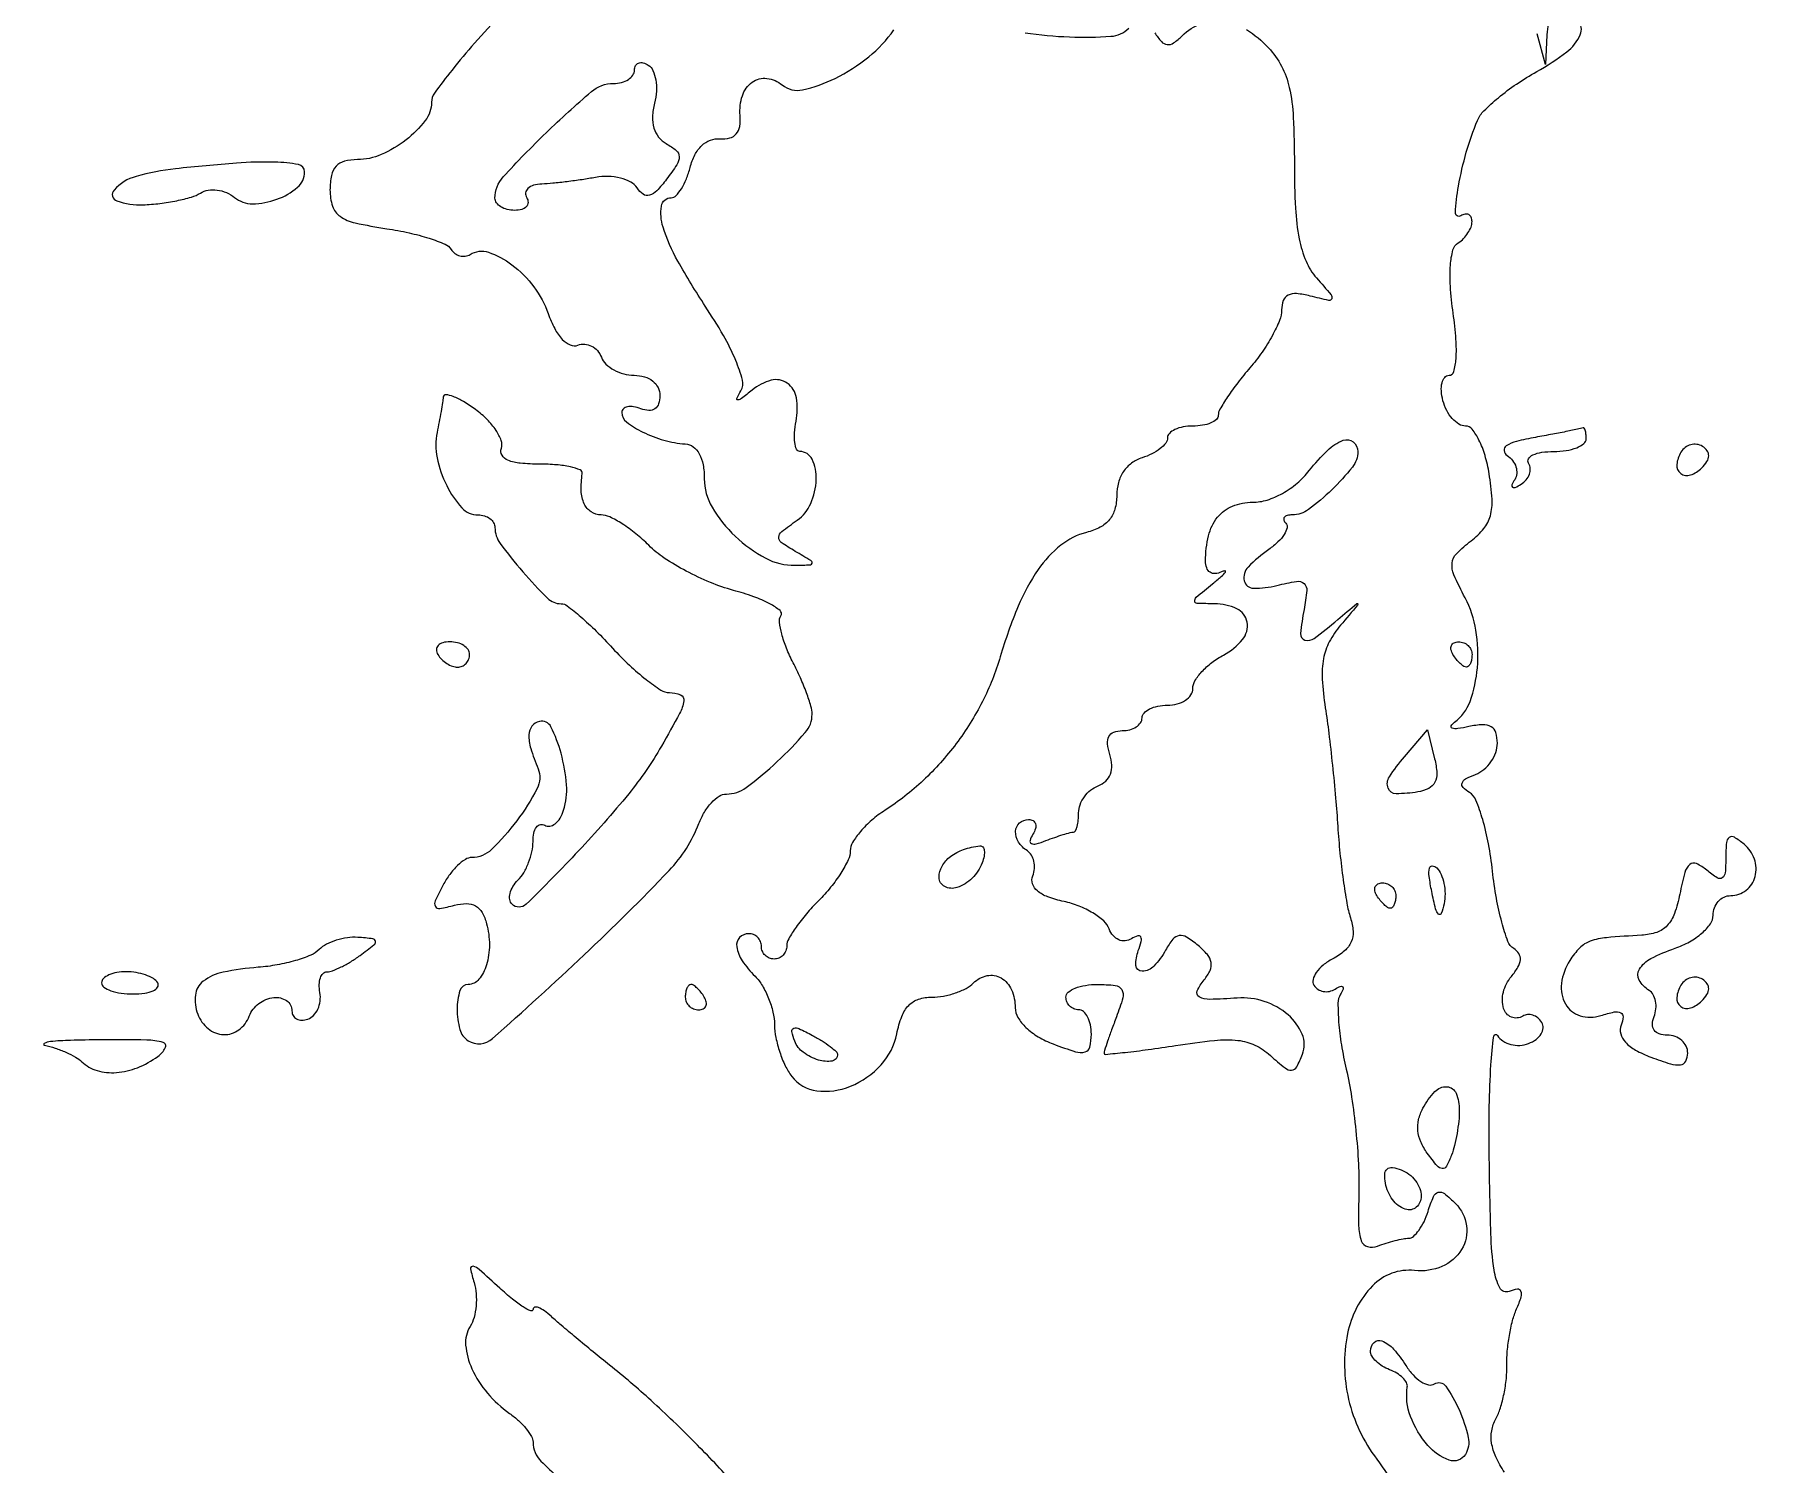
# Model space of a CAD drawing. Extents: x 0 to 4160, y 0 to 3120.
# Drawn here: x 3624.7 to 3760.9, y 2457.2 to 2569.9 of the extents above; entities that cross this region are included whole.
import ezdxf

# ---------------------------------------------------------------- set-up
doc = ezdxf.new("R2010")
doc.units = 0

msp = doc.modelspace()

# ---------------------------------------------------------------- linework, layer by layer
for points in [[(4159.499279, 606.274193, 0.000001), (4159.667734, 974.478125, 0.000057), (4159.806661, 1380.08378, 0.000034), (4159.883999, 1862.25), (4160, 3120), (3296.563358, 3120), (2433.126717, 3120)], [(757.647081, 3119.740147, 0.000002), (520.492565, 3119.487217, 0.4139)], [(1964.75, 0.149832, 0.000016), (2717.930904, 0.232101, 0.000028), (3351.473438, 0.357111)], [(3661.5, 2571.455636, 0.009827), (3659.392996, 2569.174679, 0.013903), (3657.615625, 2567.05729, 0.009965), (3656.23628, 2565.245043, 0.158983), (3656, 2564.520726, -0.165844), (3655.508127, 2563.078573, -0.063516), (3653.991109, 2561.55808, -0.061352), (3652.031929, 2560.39132, -0.104018), (3650.171259, 2560, 0.062177), (3649.136749, 2559.870855, 0.147095), (3648.477456, 2559.475222, 0.135724), (3648.113902, 2558.756704, 0.049696), (3648, 2557.613544, 0.076856), (3648.199563, 2556.322916, 0.167727), (3648.789295, 2555.529487, 0.096669), (3649.993817, 2555.010945, 0.016233), (3652.476692, 2554.555766, -0.017595), (3654.23431, 2554.228598, -0.02297), (3655.812374, 2553.800076, -0.021507), (3657.064561, 2553.337172, -0.156284), (3657.54579, 2552.925911, 0.09388), (3657.841232, 2552.602857, 0.096583), (3658.231559, 2552.414197, 0.099061), (3658.655784, 2552.388633, 0.104448), (3659.048432, 2552.529932, -0.222643), (3660.484819, 2552.696482, -0.08184), (3662.335586, 2551.718744, -0.069652), (3664.076711, 2549.967076, -0.07712), (3665.198208, 2547.861266, 0.036233), (3665.709397, 2546.678208, 0.068744), (3666.309188, 2545.833722, 0.10054), (3666.936292, 2545.390229, 0.197912), (3667.53642, 2545.375602, -0.109908), (3668.073913, 2545.455446, -0.099888), (3668.615143, 2545.305318, -0.095055), (3669.07676, 2544.947618, -0.089137), (3669.385856, 2544.436858, 0.108276), (3669.747586, 2543.887285, 0.066417), (3670.371984, 2543.422077, 0.061824), (3671.150802, 2543.107212, 0.065268), (3671.968615, 2543, -0.069673), (3672.783061, 2542.885957, -0.098072), (3673.433977, 2542.55223, -0.111875), (3673.851062, 2542.035078, -0.114464), (3674, 2541.393011, -0.077669), (3673.900225, 2540.754575, -0.166102), (3673.606191, 2540.359038, -0.166138), (3673.131663, 2540.226134, -0.07771), (3672.5, 2540.361626, 0.049166), (3671.92532, 2540.519532, 0.08982), (3671.440625, 2540.515044, 0.13955), (3671.122874, 2540.355341, 0.209945), (3671, 2540.075604, 0.233224), (3671.370119, 2539.325279, 0.048541), (3672.653489, 2538.525526, 0.046371), (3674.316945, 2537.884926, 0.052692), (3676, 2537.596653, -0.144701), (3676.620143, 2537.36905, -0.108559), (3677.099656, 2536.817188, -0.080763), (3677.401323, 2535.958712, -0.044215), (3677.5, 2534.845006, 0.134302), (3678.112635, 2532.605334, 0.069094), (3679.936575, 2530.312468, 0.068659), (3682.334851, 2528.586729, 0.126454), (3684.657729, 2528.030409, 0.006114), (3685.864567, 2528.065094, 0.400144), (3685.997379, 2528.202453, 0.264836), (3685.883157, 2528.40643, 0.003978), (3684.66575, 2529.127247, -0.019673), (3683.567194, 2529.825157, -0.263269), (3683.366617, 2530.239715, -0.213809), (3683.600534, 2530.683061, -0.013254), (3684.824091, 2531.589342, 0.138727), (3685.890781, 2532.897447, 0.093225), (3686.318894, 2534.789854, 0.119668), (3685.993077, 2536.383772, 0.290523), (3685.022041, 2537, -0.303778), (3684.768693, 2537.169571, -0.067688), (3684.629901, 2537.699942, -0.048789), (3684.611986, 2538.469406, -0.028673), (3684.732842, 2539.382783, 0.087668), (3684.758668, 2541.228274, 0.201227), (3684.036569, 2542.385058, 0.223589), (3682.775355, 2542.60891, 0.10461), (3681.264237, 2541.83609, -0.006536), (3680.423413, 2541.172494, -0.148863), (3680.138689, 2541.065484, -0.577344), (3680.059689, 2541.184099, -0.020417), (3680.385487, 2541.779818, 0.202723), (3680.504971, 2542.620005, 0.034949), (3679.974493, 2544.175672, 0.030463), (3679.000284, 2546.14491, 0.01642), (3677.577446, 2548.449286, -0.018714), (3675.407786, 2551.999512, -0.051744), (3674.247719, 2554.685141, -0.114361), (3674.120852, 2556.337739, -0.370615), (3674.891592, 2557, 0.203068), (3675.275675, 2557.162699, 0.052937), (3675.697508, 2557.702151, 0.045039), (3676.088068, 2558.475127, 0.032995), (3676.383112, 2559.390302, -0.056394), (3676.750247, 2560.36992, -0.08462), (3677.294358, 2561.100597, -0.09967), (3677.975018, 2561.530371, -0.111491), (3678.74152, 2561.640302, 0.081786), (3679.503385, 2561.704136, 0.155161), (3680.021554, 2562.025165, 0.139325), (3680.293594, 2562.616156, 0.061077), (3680.321877, 2563.485405, -0.101503), (3680.497212, 2565.032691, -0.15912), (3681.280037, 2566.104676, -0.188642), (3682.434935, 2566.401483, -0.143824), (3683.644627, 2565.87997, 0.232055), (3685.236393, 2565.496027, 0.059764), (3687.801615, 2566.399809, 0.055194), (3690.457563, 2568.096214, 0.070392), (3692.439296, 2570.216795, 0.026887)], [(3740.556466, 2456.554167, -0.036318), (3739.876746, 2457.776691, -0.069033), (3739.547972, 2458.850993, -0.083145), (3739.554623, 2459.832974, -0.079848), (3739.879173, 2460.774233, 0.047813), (3740.234362, 2461.624164, 0.024567), (3740.521476, 2462.743142, 0.024172), (3740.705959, 2463.933884, 0.033409), (3740.747653, 2465.014043, -0.029618), (3740.781532, 2466.106351, -0.020375), (3740.943347, 2467.33481, -0.020597), (3741.197037, 2468.508348, -0.038867), (3741.512358, 2469.423609, 0.021135), (3741.877382, 2470.372566, 0.183732), (3741.860301, 2470.816433, 0.339639), (3741.576895, 2470.976484, 0.055253), (3740.923609, 2470.808885, -0.37994), (3740.196193, 2471.086566, -0.083096), (3739.745505, 2472.473764, -0.029604), (3739.48684, 2475.368124, -0.004333), (3739.361391, 2481.264058, -0.00659), (3739.363756, 2485.395312, -0.013234), (3739.494881, 2488.653838, -0.013834), (3739.709048, 2490.916997, -0.708639), (3740.010466, 2490.983065, 0.109593), (3740.437211, 2490.544632, 0.081898), (3741.055658, 2490.270554, 0.076963), (3741.767288, 2490.199077, 0.078382), (3742.462457, 2490.34722, 0.065935), (3743.05173, 2490.667678, 0.09666), (3743.452083, 2491.098886, 0.122748), (3743.603463, 2491.569331, 0.156412), (3743.494284, 2492.009249, 0.082838), (3743.187529, 2492.359796, 0.092589), (3742.79444, 2492.575549, 0.100605), (3742.377333, 2492.624484, 0.117999), (3742, 2492.5, -0.240691), (3741.10162, 2492.426911, -0.228513), (3740.487567, 2493.112702, -0.13482), (3740.470997, 2494.394409, -0.109845), (3741.099608, 2495.62002, 0.038671), (3741.622428, 2496.359494, 0.113945), (3741.81193, 2496.948639, 0.165993), (3741.69247, 2497.427059, 0.11084), (3741.286016, 2497.826215, -0.167573), (3740.830327, 2498.386082, -0.021029), (3740.347737, 2499.897513, -0.022846), (3739.919195, 2501.802037, -0.017106), (3739.616024, 2503.931276, 0.019477), (3739.301598, 2506.066986, 0.025233), (3738.839573, 2507.991813, 0.024424), (3738.309142, 2509.516142, 0.159716), (3737.793731, 2510.127481, -0.060759), (3737.296017, 2510.525818, -0.282672), (3737.217981, 2510.869118, -0.190926), (3737.49715, 2511.19737, -0.030587), (3738.278025, 2511.553194, 0.082794), (3738.936298, 2511.940319, 0.065916), (3739.49417, 2512.548444, 0.066358), (3739.8713, 2513.2761, 0.086627), (3740, 2514.013369, 0.074124), (3739.876489, 2514.841933, 0.189428), (3739.505907, 2515.309331, 0.146742), (3738.838344, 2515.468879, 0.039759), (3737.75, 2515.319634, -0.01753), (3736.879482, 2515.160596, -0.110934), (3736.433163, 2515.194276, -0.484375), (3736.363674, 2515.372179, -0.100652), (3736.624368, 2515.663253, 0.147156), (3737.841972, 2517.302703, 0.065513), (3738.423767, 2519.957327, 0.061596), (3738.311251, 2522.907198, 0.080931), (3737.458126, 2525.458743, -0.01702), (3736.578096, 2527.279867, -0.131066), (3736.432663, 2528.207805, -0.171453), (3736.792534, 2528.962817, -0.034338), (3737.933207, 2529.958743, 0.05963), (3738.929027, 2530.92093, 0.10579), (3739.446369, 2531.932715, 0.081446), (3739.577608, 2533.249605, 0.024716), (3739.351359, 2535.25, 0.030678), (3739.025101, 2536.686159, 0.044257), (3738.550467, 2537.898438, 0.0528), (3738.009639, 2538.747546, 0.228391), (3737.485789, 2539, -0.140282), (3736.967886, 2539.148222, -0.071946), (3736.447558, 2539.5875, -0.062523), (3736.003415, 2540.235126, -0.055174), (3735.710251, 2541, -0.045483), (3735.582783, 2541.766096, -0.077202), (3735.634688, 2542.4125, -0.115043), (3735.84867, 2542.840833, -0.223204), (3736.187457, 2543, 0.337385), (3736.569585, 2543.290969, 0.050645), (3736.741518, 2544.304598, 0.035799), (3736.734229, 2545.839812, 0.015092), (3736.514832, 2547.892155, -0.016898), (3736.294946, 2550.0218, -0.035522), (3736.298137, 2551.684124, -0.045956), (3736.496576, 2552.877459, -0.192474), (3736.920995, 2553.451172, 0.05997), (3737.333729, 2553.780433, 0.050828), (3737.683042, 2554.215893, 0.053157), (3737.920977, 2554.686301, 0.090765), (3738, 2555.118034, 0.101059), (3737.930879, 2555.456527, 0.17757), (3737.737652, 2555.662144, 0.16762), (3737.447885, 2555.70086, 0.088794), (3737.106901, 2555.566069, -0.607836), (3736.688043, 2555.816433, -0.02848), (3736.934193, 2557.906681, -0.026354), (3737.550313, 2560.57577, -0.028586), (3738.431064, 2563.09189, -0.098935), (3738.939878, 2563.850013, -0.023405), (3740.075032, 2564.877525, -0.023189), (3741.516525, 2565.956382, -0.021026), (3743.098538, 2566.935225, 0.033532), (3745.4613, 2568.480102, 0.12995), (3746.533615, 2569.844126, 0.279746), (3746.380802, 2570.946335, 0.142385)], [(3720.217348, 2570.24678, -0.06613), (3721.961045, 2568.811439, -0.067501), (3722.984855, 2567.362773, -0.06551), (3723.598643, 2565.679178, -0.042817), (3723.911911, 2563.34089, -0.0119), (3724, 2559.640179, 0.0127), (3724.088185, 2556.168833, 0.035493), (3724.38375, 2553.753243, 0.051349), (3724.917225, 2551.999601, 0.081293), (3725.75, 2550.671749, -0.004947), (3726.889989, 2549.352105, -0.26619), (3726.947914, 2549.037847, -0.378842), (3726.711812, 2548.906249, -0.007391), (3725.25, 2549.249389, 0.03715), (3724.174599, 2549.435181, 0.138069), (3723.504383, 2549.314889, 0.195359), (3723.129067, 2548.897979, 0.086804), (3722.998779, 2548.15638, -0.097746), (3722.83432, 2547.326386, -0.027716), (3722.2639, 2546.13306, -0.026792), (3721.455245, 2544.828467, -0.025459), (3720.498779, 2543.594461, 0.013282), (3719.541846, 2542.420048, 0.017345), (3718.734016, 2541.294363, 0.015019), (3718.130198, 2540.326405, 0.132697), (3718, 2539.844461, -0.217874), (3717.852189, 2539.52135, -0.078458), (3717.4125, 2539.24806, -0.059656), (3716.765784, 2539.061849, -0.040317), (3716, 2539, 0.044675), (3715.234421, 2538.931459, 0.064527), (3714.5875, 2538.726045, 0.08442), (3714.150174, 2538.423781, 0.202082), (3714, 2538.067388, -0.170109), (3713.858844, 2537.664493, -0.058089), (3713.4125, 2537.222265, -0.0497), (3712.765398, 2536.811679, -0.039709), (3712, 2536.5, 0.082046), (3711.169592, 2536.077076, 0.085618), (3710.533406, 2535.414649, 0.081853), (3710.135894, 2534.55025, 0.067023), (3710, 2533.54102, -0.066431), (3709.855756, 2532.460147, -0.104838), (3709.43011, 2531.630946, -0.101533), (3708.692932, 2531.028372, -0.059316), (3707.622706, 2530.620153, 0.108583), (3705.591844, 2529.608335, 0.071481), (3703.806521, 2527.690137, 0.053711), (3702.228674, 2524.79846, 0.026083), (3700.823009, 2520.825015, -0.045872), (3699.41115, 2517.285551, -0.043087), (3697.352724, 2513.982905, -0.043058), (3694.757128, 2511.079816, -0.045663), (3691.75, 2508.726947, 0.033831), (3690.697582, 2507.942871, 0.03843), (3689.807813, 2507.054227, 0.041893), (3689.186464, 2506.193876, 0.136268), (3689, 2505.522402, -0.112252), (3688.837313, 2504.806882, -0.029823), (3688.265625, 2503.777035, -0.028692), (3687.456865, 2502.653135, -0.026073), (3686.5, 2501.590909, 0.019243), (3685.542851, 2500.557106, 0.023573), (3684.734375, 2499.518182, 0.023009), (3684.148092, 2498.599762, 0.131281), (3684, 2498.045455, -0.094588), (3683.923826, 2497.646398, -0.096788), (3683.70625, 2497.307102, -0.09892), (3683.381574, 2497.079978, -0.103674), (3683, 2497, -0.099038), (3682.618362, 2497.076342, -0.097945), (3682.29375, 2497.29375, -0.097945), (3682.076342, 2497.618362, -0.099038), (3682, 2498, 0.099038), (3681.923658, 2498.381638, 0.097945), (3681.70625, 2498.70625, 0.097945), (3681.381638, 2498.923658, 0.099038), (3681, 2499, 0.207678), (3680.280337, 2498.687611, 0.228765), (3680.055766, 2497.96659, 0.112766), (3680.483682, 2496.871234, 0.047131), (3681.5, 2495.642857, -0.062798), (3682.076968, 2494.899393, -0.038344), (3682.568717, 2493.901563, -0.037917), (3682.909683, 2492.820177, -0.054038), (3683.031803, 2491.821429, 0.046492), (3683.140591, 2490.804929, 0.030677), (3683.443929, 2489.66863, 0.030845), (3683.879458, 2488.590353, 0.050991), (3684.390123, 2487.75263, 0.202163), (3686.354416, 2486.621381, 0.127976), (3689.01339, 2486.971724, 0.112128), (3691.431031, 2488.657489, 0.136127), (3692.672905, 2491.114525, -0.040199), (3693.062222, 2492.479978, -0.101254), (3693.608845, 2493.352003, -0.124494), (3694.37544, 2493.834052, -0.078568), (3695.425, 2494, 0.044758), (3696.339405, 2494.082018, 0.036882), (3697.287999, 2494.326905, 0.038303), (3698.130404, 2494.685992, 0.076622), (3698.712868, 2495.112868, -0.146009), (3699.787213, 2495.693426, -0.187522), (3700.885962, 2495.510156, -0.157864), (3701.706361, 2494.577848, -0.102479), (3702, 2493.160221, 0.136844), (3702.21245, 2492.398507, 0.066677), (3702.850027, 2491.605469, 0.056377), (3703.813044, 2490.876642, 0.0436), (3705, 2490.306102, 0.013248), (3706.758015, 2489.695224, 0.14157), (3707.505947, 2489.675276, 0.280652), (3707.886654, 2490.068706, 0.055491), (3708, 2491.086864, 0.050297), (3707.926171, 2491.818933, 0.070271), (3707.70625, 2492.438016, 0.090403), (3707.381745, 2492.85445, 0.184172), (3707, 2493, -0.099038), (3706.618362, 2493.076342, -0.097945), (3706.29375, 2493.29375, -0.097945), (3706.076342, 2493.618362, -0.099038), (3706, 2494, -0.224898), (3706.18139, 2494.382876, -0.075638), (3706.727104, 2494.70625, -0.057546), (3707.527394, 2494.926862, -0.038524), (3708.475249, 2495, -0.027503), (3709.885344, 2494.922377, -0.237221), (3710.398205, 2494.589425, -0.20536), (3710.478772, 2493.943331, -0.020576), (3709.975249, 2492.4349, 0.003416), (3709.601584, 2491.431501, 0.004951), (3709.286479, 2490.540017, 0.002618), (3709.031641, 2489.78274, 0.080015), (3709, 2489.586288, 0.442721), (3709.107769, 2489.488431, 0.002436), (3710.654665, 2489.645533, 0.00776), (3712.472846, 2489.867729, 0.004606), (3714.632902, 2490.1861, -0.012391), (3717.707002, 2490.590401, -0.052772), (3719.557109, 2490.5914, -0.085188), (3720.89431, 2490.214295, -0.07281), (3722.112053, 2489.398594, 0.013878), (3723.262449, 2488.414169, 0.182866), (3723.785056, 2488.241957, 0.266762), (3724.181482, 2488.493154, 0.02956), (3724.641631, 2489.508488, 0.193196), (3724.617694, 2491.074747, 0.116334), (3723.509747, 2492.598812, 0.097467), (3721.632207, 2493.664496, 0.099496), (3719.50492, 2493.928758, -0.011789), (3717.33267, 2493.817508, -0.133414), (3716.503247, 2494.018432, -0.390531), (3716.344635, 2494.491928, -0.067935), (3716.889886, 2495.367321, 0.063724), (3717.354555, 2496.099585, 0.15418), (3717.438109, 2496.727828, 0.133751), (3717.145912, 2497.349052, 0.043151), (3716.415555, 2498.070083, 0.032738), (3715.509615, 2498.726839, 0.177897), (3714.926212, 2498.851009, 0.192598), (3714.428829, 2498.564283, 0.0393), (3713.853533, 2497.702762, -0.062398), (3712.930726, 2496.449892, -0.200975), (3712.002691, 2496.041394, -0.404459), (3711.515763, 2496.495653, -0.104835), (3711.701324, 2497.664045, 0.026016), (3711.937203, 2498.389445, 0.198579), (3711.891766, 2498.737831, 0.35704), (3711.650983, 2498.829339, 0.057787), (3711.162876, 2498.600663, -0.116613), (3710.663448, 2498.434383, -0.127004), (3710.159395, 2498.517505, -0.114617), (3709.720619, 2498.847154, -0.083147), (3709.409397, 2499.375511, 0.11976), (3708.97871, 2499.998615, 0.04579), (3708.124825, 2500.62921, 0.042013), (3707.031403, 2501.171775, 0.040129), (3705.845907, 2501.533844, -0.032379), (3704.567892, 2501.902644, -0.086212), (3703.745727, 2502.370849, -0.14394), (3703.36767, 2502.929177, -0.17055), (3703.385773, 2503.562926, 0.071334), (3703.515409, 2504.131998, 0.074341), (3703.476961, 2504.706243, 0.081654), (3703.281774, 2505.197478, 0.119581), (3702.956326, 2505.526992, -0.11271), (3702.25864, 2506.214495, -0.153636), (3702.03018, 2507.06173, -0.202836), (3702.345121, 2507.727691, -0.184246), (3703.059017, 2508, -0.135202), (3703.402713, 2507.905333, -0.190665), (3703.594548, 2507.65633, -0.141514), (3703.59397, 2507.277919, -0.067825), (3703.394972, 2506.830061, 0.062479), (3703.173601, 2506.345812, 0.370727), (3703.275135, 2506.109659, 0.183547), (3703.646763, 2506.075504, 0.023756), (3704.417743, 2506.330061, -0.00736), (3705.116862, 2506.586598, -0.009187), (3705.773587, 2506.803205, -0.007698), (3706.328466, 2506.965666, -0.067459), (3706.581787, 2507, 0.28401), (3706.743284, 2507.099782, 0.049367), (3706.87715, 2507.449844, 0.040865), (3706.969685, 2507.944563, 0.025812), (3707, 2508.531385, -0.090066), (3707.114284, 2509.160688, -0.066633), (3707.449379, 2509.785368, -0.065428), (3707.944993, 2510.310908, -0.079572), (3708.529801, 2510.649809, 0.096619), (3709.129105, 2511.024748, 0.114976), (3709.499494, 2511.577744, 0.102764), (3709.61159, 2512.288599, 0.064822), (3709.462413, 2513.118425, -0.049133), (3709.282017, 2513.968352, -0.147821), (3709.3885, 2514.545139, -0.188126), (3709.771259, 2514.882756, -0.087953), (3710.432612, 2515, 0.061935), (3711.031939, 2515.074524, 0.08029), (3711.53958, 2515.29375, 0.097848), (3711.879355, 2515.618616, 0.154397), (3712, 2516, -0.191087), (3712.151477, 2516.381882, -0.088204), (3712.5875, 2516.70625, -0.068025), (3713.234582, 2516.926307, -0.048028), (3714, 2517, 0.064735), (3714.764614, 2517.099411, 0.082341), (3715.4125, 2517.390987, 0.098857), (3715.845914, 2517.823429, 0.148438), (3716, 2518.33102, -0.137769), (3716.169067, 2518.93296, -0.049278), (3716.710924, 2519.651528, -0.044292), (3717.494123, 2520.363345, -0.039462), (3718.420167, 2520.957275, 0.09676), (3719.91038, 2522.173026, 0.220839), (3720.273357, 2523.543771, 0.243333), (3719.459885, 2524.606707, 0.110492), (3717.701882, 2525, -0.008648), (3716.337341, 2525.023603, -0.378003), (3716.144452, 2525.20598, -0.244729), (3716.267224, 2525.505146, -0.004992), (3717.55887, 2526.574157, 0.009606), (3718.241494, 2527.149815, 0.054429), (3718.562606, 2527.499911, 0.63907), (3718.513997, 2527.588089, 0.099966), (3718.25, 2527.51514, -0.096369), (3717.757654, 2527.37531, -0.17127), (3717.354389, 2527.480289, -0.161689), (3717.090961, 2527.822335, -0.084116), (3717, 2528.359196, -0.058676), (3717.235783, 2530.36149, -0.110538), (3717.946924, 2531.81648, -0.128776), (3719.121682, 2532.690878, -0.096224), (3720.713069, 2533, 0.076199), (3721.853848, 2533.174867, 0.051585), (3723.063713, 2533.696812, 0.048783), (3724.213876, 2534.497012, 0.049776), (3725.17866, 2535.5, -0.034152), (3726.608984, 2537.082939, -0.098737), (3727.846329, 2537.877591, -0.266836), (3728.631573, 2537.760945, -0.229351), (3729, 2537, -0.169524), (3728.569089, 2535.765582, -0.032531), (3726.951497, 2533.982422, -0.032839), (3725.111298, 2532.421871, -0.160789), (3723.833333, 2532, 0.057648), (3723.431725, 2531.953542, 0.173267), (3723.20334, 2531.806035, 0.253217), (3723.168999, 2531.590769, 0.112366), (3723.326972, 2531.339695, -0.25957), (3723.428816, 2530.982115, -0.08639), (3723.207681, 2530.463162, -0.060053), (3722.709612, 2529.865958, -0.036188), (3721.993639, 2529.282991, 0.046809), (3720.359455, 2527.893741, 0.253164), (3720.052031, 2526.811517, 0.348966), (3720.780392, 2526.222332, 0.063725), (3722.626278, 2526.442338, -0.02036), (3724.170988, 2526.763821, -0.225889), (3724.760605, 2526.594372, -0.24042), (3724.979196, 2526.038629, -0.02294), (3724.76495, 2524.550746, 0.022926), (3724.4911, 2522.649326, 0.35802), (3724.831969, 2522.140677, 0.239), (3725.565143, 2522.271375, 0.013535), (3727.421259, 2523.75, -0.000474), (3728.926532, 2525.014785, -0.487961), (3729.000478, 2524.999016, -0.296496), (3728.987742, 2524.896592, -0.000397), (3727.640203, 2523.299934, 0.053334), (3726.754077, 2521.991293, 0.076621), (3726.293708, 2520.671846, 0.061182), (3726.196193, 2519.063287, 0.022576), (3726.438857, 2516.799934, -0.007797), (3726.714536, 2514.790736, -0.004057), (3726.998933, 2512.276824, -0.004032), (3727.249208, 2509.69061, -0.006137), (3727.420863, 2507.440316, 0.009418), (3727.594367, 2505.347026, 0.00915), (3727.847903, 2503.2414, 0.009091), (3728.138247, 2501.399107, 0.033221), (3728.420266, 2500.25122, -0.059795), (3728.622372, 2499.188204, -0.119642), (3728.478776, 2498.350251, -0.115277), (3727.961204, 2497.651326, -0.053162), (3727.020049, 2497.01073, 0.046359), (3726.269188, 2496.514434, 0.068951), (3725.729228, 2495.942229, 0.092463), (3725.471698, 2495.387051, 0.203621), (3725.54109, 2494.933515, 0.111576), (3725.852158, 2494.616422, 0.100084), (3726.281636, 2494.448233, 0.094564), (3726.763861, 2494.455378, 0.087772), (3727.223607, 2494.638197, -0.036579), (3727.621375, 2494.845506, -0.309502), (3727.809235, 2494.808796, -0.305694), (3727.844526, 2494.619343, -0.036115), (3727.635695, 2494.219559, 0.138312), (3727.436617, 2493.523827, 0.020039), (3727.490597, 2492.035708, 0.021431), (3727.705814, 2490.238526, 0.016867), (3728.087262, 2488.31505, -0.019826), (3728.509314, 2486.118825, -0.011913), (3728.843957, 2483.485149, -0.011922), (3729.052139, 2480.845948, -0.020324), (3729.083616, 2478.634393, 0.009935), (3729.066252, 2475.979715, 0.080391), (3729.276099, 2474.784246, 0.25216), (3729.762944, 2474.33741, 0.154963), (3730.559328, 2474.384393, -0.015633), (3731.235943, 2474.620046, -0.01455), (3731.942257, 2474.819165, -0.014709), (3732.580131, 2474.959309, -0.046747), (3733.0144, 2475, 0.186684), (3733.387674, 2475.144401, 0.052126), (3733.812156, 2475.620255, 0.044956), (3734.21635, 2476.303211, 0.034315), (3734.535391, 2477.111507, -0.022321), (3734.966481, 2478.285315, -0.228011), (3735.343478, 2478.619882, -0.244937), (3735.821701, 2478.521481, -0.025518), (3736.7004, 2477.728172, -0.163037), (3737.56974, 2475.983044, -0.17367), (3737.182016, 2474.118, -0.155113), (3735.634283, 2472.776489, -0.129645), (3733.474494, 2472.453343, 0.233027), (3730.156327, 2471.247574, 0.142673), (3728.189821, 2467.478852, 0.107442), (3728.275611, 2462.300136, 0.105634), (3730.5, 2457.588887, -0.049525), (3732.037816, 2455.095407, -0.064721)], [(3702.779354, 2570.001321, 0.029411), (3706.282506, 2569.669328, 0.024939), (3709.548344, 2569.715658, 0.182317), (3710.949197, 2570.349197, -0.060294)], [(3713, 2570, 0.044456), (3713.522169, 2569.302215, 0.184043), (3713.98214, 2569.065372, 0.182588), (3714.4855, 2569.193742, 0.043652), (3715.158359, 2569.758359, -0.110287), (3716.677023, 2570.722613, -0.121679)], [(3744.023471, 2570.719641, 0.047722), (3743.90032, 2569.833333), (3743.80064, 2567.5), (3743.123515, 2569.922567, 0.083229)], [(3679.828367, 2455.657034, 0.01192), (3676.764782, 2458.890716, 0.012067), (3673.303735, 2462.209588, 0.016746), (3670.03625, 2465, -0.002802), (3668.729912, 2466.05406, -0.002567), (3667.396523, 2467.153795, -0.002565), (3666.216393, 2468.147651, -0.008406), (3665.451061, 2468.821429, 0.026637), (3664.893304, 2469.277481, 0.063702), (3664.426249, 2469.535626, 0.150162), (3664.130081, 2469.559248, 0.35157), (3664, 2469.397115, -0.532751), (3663.820196, 2469.276259, -0.045492), (3663.229138, 2469.582576, -0.029759), (3662.383518, 2470.197273, -0.014441), (3661.375789, 2471.075686, 0.004503), (3659.764626, 2472.53745, 0.131004), (3659.27219, 2472.785914, 0.538208), (3659.079474, 2472.59499, 0.023673), (3659.352961, 2471.5, -0.05356), (3659.516213, 2470.627994, -0.04168), (3659.511139, 2469.662703, -0.042879), (3659.350997, 2468.753104, -0.075241), (3659.046947, 2468.053882, 0.164028), (3658.692195, 2466.573579, 0.084165), (3659.184402, 2464.707436, 0.070814), (3660.401671, 2462.796615, 0.06133), (3662.158699, 2461.193296, -0.031753), (3662.863392, 2460.622661, -0.035983), (3663.459118, 2459.989202, -0.038775), (3663.876656, 2459.385731, -0.132709), (3664, 2458.9292, 0.200253), (3664.621528, 2457.439577, 0.021935), (3667.427374, 2454.896164, 0.024081)]]:
    msp.add_lwpolyline(points, format="xyb")
for points in [[(3673.575257, 2564.443825, 0.049504), (3673.417753, 2563.379925, 0.083121), (3673.523668, 2562.485072, 0.098121), (3673.891925, 2561.776484, 0.096722), (3674.50415, 2561.257616, -0.048115), (3675.287116, 2560.714617, -0.218229), (3675.517057, 2560.224361, -0.147037), (3675.335565, 2559.600595, -0.019122), (3674.528923, 2558.454696, -0.026632), (3673.748328, 2557.537016, -0.132632), (3673.176488, 2557.187229, -0.229037), (3672.683374, 2557.269371, -0.092987), (3672.197069, 2557.7709, 0.124613), (3671.697918, 2558.225118, 0.060911), (3670.889913, 2558.537288, 0.054804), (3669.919198, 2558.67162, 0.052525), (3668.928066, 2558.59521, -0.008602), (3667.866202, 2558.418731, -0.006291), (3666.681846, 2558.257977, -0.006359), (3665.555655, 2558.134043, -0.013959), (3664.690983, 2558.07431, 0.056826), (3664.042663, 2557.973283, 0.116985), (3663.594912, 2557.728079, 0.180019), (3663.416074, 2557.385094, 0.171139), (3663.5, 2557, -0.139169), (3663.607943, 2556.620352, -0.191142), (3663.478525, 2556.29375, -0.138808), (3663.110654, 2556.073267, -0.066118), (3662.559017, 2556, -0.059541), (3661.962802, 2556.071251, -0.078428), (3661.457961, 2556.281381, -0.096772), (3661.119852, 2556.592532, -0.159829), (3661, 2556.957893, -0.187509), (3661.653546, 2558.639324, -0.015114), (3665.025386, 2562.105155, -0.015424), (3668.598755, 2565.355351, -0.178672), (3670.345164, 2566, 0.062133), (3670.977921, 2566.078935, 0.080439), (3671.513892, 2566.311086, 0.097928), (3671.872613, 2566.655128, 0.153962), (3672, 2567.059017, -0.121237), (3672.086034, 2567.408618, -0.187457), (3672.317552, 2567.61069, -0.151622), (3672.667559, 2567.62681, -0.0748), (3673.081027, 2567.449923, -0.150763), (3673.452714, 2567.024383, -0.064019), (3673.672131, 2566.291285, -0.055238), (3673.719691, 2565.387729, -0.047067)], [(3635.826112, 2559.276069, 0.042213), (3632.724439, 2558.681094, 0.141337), (3630.981998, 2557.601467, 0.5398), (3631.206155, 2556.740447, 0.090875), (3633.261485, 2556.440522, 0.02087), (3634.596241, 2556.544958, 0.020364), (3635.928742, 2556.760738, 0.020756), (3637.081063, 2557.046116, 0.068453), (3637.793805, 2557.365236, -0.099481), (3638.397708, 2557.592101, -0.072647), (3639.116139, 2557.603599, -0.068902), (3639.845238, 2557.404463, -0.072254), (3640.479883, 2557.016696, 0.178121), (3641.889974, 2556.517611, 0.08475), (3643.810625, 2556.870012, 0.088535), (3645.435654, 2557.815969, 0.220215), (3646, 2559.035184, 0.36255), (3645.519626, 2559.610597, 0.03899), (3643.659248, 2559.800288, 0.025453), (3640.634745, 2559.717932, 0.006757)], [(3656.923489, 2541.296685, -0.015467), (3656.868351, 2540.863745, -0.003675), (3656.748958, 2540.146526, -0.003776), (3656.59943, 2539.324132, -0.003721), (3656.436784, 2538.5, 0.101773), (3656.437892, 2536.508327, 0.064602), (3657.19768, 2534.307581, 0.069274), (3658.388426, 2532.566254, 0.211232), (3659.66898, 2532, -0.072923), (3660.177591, 2531.925424, -0.087597), (3660.609013, 2531.708484, -0.100521), (3660.897422, 2531.386051, -0.133124), (3661, 2531.007606, 0.159292), (3661.40977, 2529.754019, 0.020671), (3663.18875, 2527.523235, 0.019206), (3665.141564, 2525.439347, 0.197367), (3666.211227, 2525, -0.165729), (3666.698059, 2524.834078, -0.013546), (3667.755511, 2523.971875, -0.017025), (3668.981574, 2522.840684, -0.012258), (3670.273967, 2521.5, 0.018011), (3671.595946, 2520.159821, 0.022962), (3672.911793, 2519.028125, 0.021813), (3674.070289, 2518.199724, 0.145297), (3674.743075, 2518, -0.101176), (3675.6168, 2517.821372, -0.340788), (3675.88381, 2517.344667, -0.0876), (3675.554921, 2516.35574, -0.006074), (3674.121259, 2513.780416, -0.041045), (3671.545224, 2510.032418, -0.01824), (3667.584888, 2505.523147, -0.009181), (3663.459929, 2501.315824, -0.411733), (3662.346122, 2501.320545, -0.162729), (3662.165126, 2501.683333, -0.096141), (3662.190319, 2502.171556, -0.077439), (3662.417057, 2502.711122, -0.058319), (3662.816667, 2503.216667, 0.064598), (3663.27001, 2503.805177, 0.039125), (3663.652396, 2504.598482, 0.038605), (3663.913178, 2505.46049, 0.054204), (3664, 2506.259017, -0.049361), (3664.066494, 2506.930918, -0.107409), (3664.272601, 2507.403471, -0.183733), (3664.577006, 2507.603824, -0.195501), (3664.928004, 2507.544496, 0.183232), (3665.325286, 2507.467625, 0.126907), (3665.746776, 2507.657763, 0.091226), (3666.130961, 2508.102386, 0.056391), (3666.412161, 2508.735479, 0.095508), (3666.640867, 2510.717327, 0.047856), (3666.20967, 2513.211571, 0.048708), (3665.413834, 2515.299484, 0.347083), (3664.5, 2515.730981, 0.173714), (3663.915693, 2515.355638, 0.158167), (3663.674594, 2514.678526, 0.081744), (3663.82063, 2513.60164, 0.023002), (3664.394243, 2512, -0.221452), (3664.322194, 2510.433632, -0.039874), (3662.726648, 2507.897396, -0.040396), (3660.731096, 2505.63129, -0.194408), (3659.168835, 2505, 0.144389), (3658.667143, 2504.852037, 0.04725), (3658.055621, 2504.369522, 0.042492), (3657.442305, 2503.675034, 0.036787), (3656.921698, 2502.853691, 0.013274), (3656.28925, 2501.592589, 0.238426), (3656.302344, 2501.153455, 0.321838), (3656.64737, 2500.986731, 0.020797), (3657.800263, 2501.237517, -0.060884), (3658.762173, 2501.367346, -0.133394), (3659.476, 2501.183037, -0.135912), (3659.990088, 2500.666192, -0.064283), (3660.345352, 2499.787373, -0.063449), (3660.56238, 2498.114993, -0.074354), (3660.329705, 2496.533886, -0.095979), (3659.731807, 2495.401833, -0.227168), (3658.893011, 2495, 0.330276), (3658.238421, 2494.514668, 0.073884), (3658.021426, 2493.052282, 0.066189), (3658.234912, 2491.448985, 0.190418), (3658.893855, 2490.565601, 0.331192), (3660.807707, 2490.730735, 0.007426), (3668.026563, 2497.329711, 0.01294), (3674.727463, 2503.975901, 0.10041), (3677.069564, 2507.682968, -0.045163), (3677.501695, 2508.569419, -0.052009), (3678.069184, 2509.319372, -0.059497), (3678.679467, 2509.833661, -0.14638), (3679.235467, 2510, 0.161527), (3680.797715, 2510.518212, 0.027252), (3683.247884, 2512.561381, 0.026455), (3685.459453, 2514.849705, 0.182109), (3685.993839, 2516.290469, 0.070621), (3685.898746, 2516.936703, 0.01634), (3685.552232, 2517.983086, 0.016553), (3685.069398, 2519.172674, 0.015517), (3684.499146, 2520.354078, -0.024747), (3683.967694, 2521.509067, -0.03181), (3683.60205, 2522.619239, -0.033183), (3683.424509, 2523.551289, -0.170489), (3683.535481, 2524.057409, 0.379377), (3683.465834, 2524.459211, 0.045941), (3682.651992, 2524.994908, 0.036387), (3681.390657, 2525.554531, 0.020454), (3679.790813, 2526.056328, -0.032382), (3677.980551, 2526.671892, -0.024107), (3676.071334, 2527.5724, -0.024565), (3674.347036, 2528.601425, -0.049598), (3673.124275, 2529.602997, 0.025912), (3672.106468, 2530.520445, 0.028586), (3671.030824, 2531.29588, 0.02969), (3670.046056, 2531.844264, 0.112657), (3669.363636, 2532, -0.147866), (3668.581414, 2532.236499, -0.139836), (3668.040706, 2532.871053, -0.098643), (3667.798965, 2533.897957, -0.047824), (3667.881579, 2535.25, 0.349883), (3667.716345, 2535.540917, 0.040241), (3666.946308, 2535.779687, 0.034659), (3665.852747, 2535.946022, 0.020417), (3664.531385, 2536, -0.022562), (3663.000324, 2536.069123, -0.075493), (3662.027079, 2536.308256, -0.160452), (3661.559524, 2536.709991, -0.224266), (3661.504499, 2537.25, 0.175413), (3661.499885, 2537.85661, 0.058357), (3661.089993, 2538.660589, 0.049651), (3660.387089, 2539.516977, 0.039023), (3659.473114, 2540.296685, 0.021364), (3658.51846, 2540.92976, 0.042291), (3657.704002, 2541.331568, 0.068073), (3657.134503, 2541.469631, 0.416019)], [(3743, 2538.111896, 0.017819), (3741.512637, 2537.791308, 0.08115), (3740.70328, 2537.43966, 0.284756), (3740.524523, 2537.064012, 0.226135), (3740.766312, 2536.674439, -0.083163), (3741.199187, 2536.281965, -0.091341), (3741.463591, 2535.781676, -0.098713), (3741.520516, 2535.252818, -0.116525), (3741.361803, 2534.776393, 0.036555), (3741.147299, 2534.364869, 0.351438), (3741.196175, 2534.187226, 0.273229), (3741.406512, 2534.167617, 0.028281), (3741.861803, 2534.41459, 0.078004), (3742.265683, 2534.761221, 0.090333), (3742.519692, 2535.199089, 0.100781), (3742.586571, 2535.658364, 0.124968), (3742.457295, 2536.069098, -0.285407), (3742.458159, 2536.420986, -0.144376), (3742.80268, 2536.726548, -0.074842), (3743.499509, 2536.934008, -0.035004), (3744.440983, 2537, 0.037227), (3745.420991, 2537.073066, 0.055981), (3746.248289, 2537.29375, 0.073461), (3746.813779, 2537.616918, 0.230178), (3747, 2538, 0.023729), (3746.982222, 2538.374391, 0.046388), (3746.926562, 2538.66758, 0.075502), (3746.845552, 2538.843738, 0.386056), (3746.75, 2538.868359, -0.070078), (3746.556408, 2538.798843, -0.001441), (3745.545313, 2538.591846, -0.003352), (3744.359334, 2538.36087, -0.002246)], [(3754.468963, 2536.949781, 0.116221), (3754.141241, 2535.967994, 0.258096), (3754.448742, 2535.268926, 0.251496), (3755.214666, 2535.146534, 0.113251), (3756.103799, 2535.703799, 0.053431), (3756.515485, 2536.214314, 0.136091), (3756.655459, 2536.664644, 0.169261), (3756.531428, 2537.059296, 0.094625), (3756.156231, 2537.403444, 0.105525), (3755.716563, 2537.560607, 0.099247), (3755.240657, 2537.529717, 0.096292), (3754.801911, 2537.315254, 0.09291)], [(3656.5, 2521, 0.06081), (3656.806203, 2520.617485, 0.051032), (3657.2129, 2520.29375, 0.053229), (3657.653442, 2520.073302, 0.089642), (3658.059017, 2520, 0.105429), (3658.418051, 2520.076556, 0.099231), (3658.723586, 2520.29375, 0.096318), (3658.928382, 2520.618268, 0.092995), (3659, 2521, 0.153634), (3658.879982, 2521.381379, 0.097988), (3658.542039, 2521.70625, 0.080552), (3658.037096, 2521.925455, 0.062283), (3657.440983, 2522, 0.066118), (3656.889346, 2521.926733, 0.138808), (3656.521475, 2521.70625, 0.191142), (3656.392057, 2521.379648, 0.139169)], [(3738, 2521, -0.042167), (3737.967655, 2520.617151, -0.061769), (3737.870461, 2520.29375, -0.081139), (3737.727648, 2520.07446, -0.210953), (3737.559017, 2520, -0.151918), (3737.34829, 2520.065539, -0.038439), (3737.066025, 2520.29375, -0.035638), (3736.768994, 2520.617226, -0.029505), (3736.5, 2521, -0.082592), (3736.343488, 2521.3821, -0.161196), (3736.3746, 2521.70625, -0.182303), (3736.586039, 2521.921712, -0.108972), (3736.940983, 2522, -0.093332), (3737.345238, 2521.923877, -0.09642), (3737.688914, 2521.70625, -0.099167), (3737.918938, 2521.381556, -0.105053)], [(3733.720488, 2510.169197, -0.044159), (3732.030029, 2510.025479, -0.311434), (3731.387968, 2510.471627, -0.240387), (3731.488035, 2511.360347, -0.030877), (3732.678394, 2512.94031), (3734.5, 2515.070742), (3735.056352, 2512.785371, -0.043225), (3735.228153, 2511.666806, -0.135345), (3735.076111, 2510.928335, -0.162436), (3734.5911, 2510.451754, -0.070492)], [(3699.391296, 2504.577319, -0.105663), (3698.603347, 2503.366618, -0.11598), (3697.412826, 2502.632815, -0.204714), (3696.44293, 2502.712923, -0.277981), (3696, 2503.448051, -0.131689), (3696.23434, 2504.322366, -0.098294), (3696.895211, 2505.076322, -0.08085), (3697.924656, 2505.630434, -0.055812), (3699.218615, 2505.921053, -0.248117), (3699.444818, 2505.831493, -0.14592), (3699.565769, 2505.558897, -0.082805), (3699.549236, 2505.117341, -0.04096)], [(3758, 2505, -0.019636), (3757.952717, 2503.796483, -0.230076), (3757.721582, 2503.402735, -0.298753), (3757.317742, 2503.399877, -0.029803), (3756.499562, 2504.000364, 0.063218), (3755.68224, 2504.520164, 0.29946), (3755.159545, 2504.445581, 0.147613), (3754.769185, 2503.814611, 0.015883), (3754.374562, 2502.122808, -0.035973), (3753.950547, 2500.586615, -0.10146), (3753.377462, 2499.638011, -0.124643), (3752.555905, 2499.103143, -0.06924), (3751.375, 2498.875, 0.008287), (3748.601382, 2498.682878, 0.062927), (3747.322601, 2498.408416, 0.113986), (3746.49139, 2497.882526, 0.054292), (3745.699839, 2496.885923, 0.108154), (3745.048418, 2495.08615, 0.162705), (3745.362194, 2493.461425, 0.193598), (3746.520433, 2492.534396, 0.151094), (3748.146346, 2492.546448, -0.022873), (3749.200171, 2492.828586, -0.16465), (3749.71563, 2492.771386, -0.314431), (3749.901963, 2492.44941, -0.070553), (3749.752171, 2491.796552, 0.159407), (3749.71769, 2491.110988, 0.121251), (3750.085357, 2490.449383, 0.080355), (3750.881587, 2489.829021, 0.035163), (3752.100899, 2489.268016, 0.015269), (3753.634319, 2488.742118, 0.102707), (3754.430708, 2488.666107, 0.249962), (3754.843138, 2488.94792, 0.120955), (3755, 2489.586864, 0.112958), (3754.876642, 2490.12593, 0.100227), (3754.527947, 2490.584891, 0.09415), (3754.006629, 2490.892834, 0.086668), (3753.393011, 2491, -0.078074), (3752.761739, 2491.099177, -0.161658), (3752.363703, 2491.390738, -0.165315), (3752.224336, 2491.857124, -0.082466), (3752.349337, 2492.467975, 0.066719), (3752.493102, 2493.073335, 0.072258), (3752.466258, 2493.678351, 0.081026), (3752.279146, 2494.190464, 0.126981), (3751.956326, 2494.526992, -0.126975), (3751.169924, 2495.346767, -0.272291), (3751.186555, 2496.192247, -0.137618), (3752.103616, 2497.039612, -0.034256), (3754, 2497.850155, 0.043127), (3755.147871, 2498.365007, 0.051507), (3756.11875, 2499.044661, 0.059582), (3756.785692, 2499.777884, 0.156016), (3757, 2500.44798, -0.088536), (3757.105757, 2501.040556, -0.094842), (3757.409197, 2501.544094, -0.099977), (3757.861589, 2501.880953, -0.110637), (3758.393011, 2502, 0.168733), (3759.60143, 2502.41975, 0.163693), (3760.307783, 2503.50341, 0.148247), (3760.250951, 2504.881932, 0.136467), (3759.440559, 2506.049332, 0.035191), (3758.675706, 2506.598111, 0.304294), (3758.277284, 2506.582659, 0.218108), (3758.048364, 2506.175089, 0.02057)], [(3735.794107, 2501.35622, -0.033951), (3735.576195, 2500.589027, -0.550064), (3735.360049, 2500.540605, -0.138278), (3735.129397, 2500.952391, -0.00866), (3734.824504, 2502.325823, -0.016428), (3734.622686, 2503.513799, -0.086287), (3734.646908, 2504.173042, -0.373673), (3734.869057, 2504.34077, -0.181167), (3735.217958, 2504.182042, -0.095372), (3735.560845, 2503.675678, -0.051027), (3735.787163, 2502.951996, -0.048216), (3735.872744, 2502.13816, -0.054376)], [(3732, 2502, -0.042167), (3731.967655, 2501.617151, -0.061769), (3731.870461, 2501.29375, -0.081139), (3731.727648, 2501.07446, -0.210953), (3731.559017, 2501, -0.151918), (3731.34829, 2501.065539, -0.038439), (3731.066025, 2501.29375, -0.035638), (3730.768994, 2501.617226, -0.029505), (3730.5, 2502, -0.082592), (3730.343488, 2502.3821, -0.161196), (3730.3746, 2502.70625, -0.182303), (3730.586039, 2502.921712, -0.108972), (3730.940983, 2503, -0.093332), (3731.345238, 2502.923877, -0.09642), (3731.688914, 2502.70625, -0.099167), (3731.918938, 2502.381556, -0.105053)], [(3647.147568, 2497.747568, -0.098496), (3646.478427, 2497.300471, -0.027246), (3645.280333, 2496.879083, -0.026401), (3643.842285, 2496.540959, -0.024893), (3642.348093, 2496.348093, 0.029987), (3639.580264, 2495.962145, 0.115087), (3638.008493, 2495.245728, 0.201076), (3637.389802, 2494.157865, 0.122267), (3637.574206, 2492.667217, 0.129147), (3638.401069, 2491.516997, 0.163823), (3639.615571, 2491.051681, 0.171725), (3640.821622, 2491.42345, 0.142259), (3641.638374, 2492.5, -0.141202), (3642.385191, 2493.488622, -0.13073), (3643.566144, 2493.964842, -0.181457), (3644.571748, 2493.723343, -0.248987), (3645, 2492.916667, 0.128753), (3645.098887, 2492.539014, 0.146393), (3645.367188, 2492.279954, 0.124237), (3645.77246, 2492.185083, 0.079949), (3646.25, 2492.27041, 0.117385), (3646.705036, 2492.562122, 0.084385), (3647.046498, 2493.062684, 0.077424), (3647.224512, 2493.691828, 0.074595), (3647.206163, 2494.353744, -0.04879), (3647.156187, 2494.984028, -0.077378), (3647.249124, 2495.516412, -0.108804), (3647.463442, 2495.870706, -0.205317), (3647.765034, 2496, 0.091731), (3648.20653, 2496.081685, 0.022838), (3648.88246, 2496.376725, 0.022573), (3649.637578, 2496.791579, 0.020968), (3650.371621, 2497.282469, 0.007823), (3651.463639, 2498.107497, 0.264409), (3651.583385, 2498.397862, 0.344111), (3651.385845, 2498.594111, 0.011024), (3650.190945, 2498.710663, 0.053461), (3649.36884, 2498.684648, 0.042032), (3648.498949, 2498.487866, 0.043325), (3647.712774, 2498.161869, 0.076579)], [(3630, 2495.125, 0.246322), (3630.176133, 2494.789167, 0.066542), (3630.729018, 2494.507031, 0.051303), (3631.531137, 2494.313756, 0.033496), (3632.481763, 2494.25, 0.033869), (3633.396076, 2494.312004, 0.072149), (3634.075654, 2494.507031, 0.139386), (3634.416173, 2494.794144, 0.294842), (3634.422746, 2495.125, 0.122527), (3634.078516, 2495.461055, 0.047681), (3633.470656, 2495.742969, 0.043523), (3632.723604, 2495.935294, 0.041269), (3631.940983, 2496, 0.043138), (3631.197924, 2495.935772, 0.062851), (3630.570164, 2495.742969, 0.082457), (3630.145028, 2495.459508, 0.207449)], [(3676, 2494, 0.105053), (3676.081062, 2493.618444, 0.099167), (3676.311086, 2493.29375, 0.09642), (3676.654762, 2493.076123, 0.093332), (3677.059017, 2493, 0.108972), (3677.413961, 2493.078288, 0.182303), (3677.6254, 2493.29375, 0.161196), (3677.656512, 2493.6179, 0.082592), (3677.5, 2494, 0.029505), (3677.231006, 2494.382774, 0.035638), (3676.933975, 2494.70625, 0.038439), (3676.65171, 2494.934461, 0.151918), (3676.440983, 2495, 0.210953), (3676.272352, 2494.92554, 0.081139), (3676.129539, 2494.70625, 0.061769), (3676.032345, 2494.382849, 0.042167)], [(3754.468963, 2494.949781, 0.116221), (3754.141241, 2493.967994, 0.258096), (3754.448742, 2493.268926, 0.251496), (3755.214666, 2493.146534, 0.113251), (3756.103799, 2493.703799, 0.053431), (3756.515485, 2494.214314, 0.136091), (3756.655459, 2494.664644, 0.169261), (3756.531428, 2495.059296, 0.094625), (3756.156231, 2495.403444, 0.105525), (3755.716563, 2495.560607, 0.099247), (3755.240657, 2495.529717, 0.096292), (3754.801911, 2495.315254, 0.09291)], [(3625.5, 2490.202083, -0.029855), (3626.335394, 2489.984079, -0.024974), (3627.191563, 2489.657021, -0.025706), (3627.945586, 2489.277569, -0.060667), (3628.45, 2488.902935, 0.11962), (3629.645602, 2488.215367, 0.08911), (3631.164489, 2488.053705, 0.07784), (3632.829748, 2488.438491, 0.062312), (3634.441183, 2489.333333, 0.113616), (3635.022805, 2490.005694, 0.47693), (3634.842016, 2490.429584, 0.066226), (3633.552993, 2490.618279, 0.004613), (3629.882312, 2490.632481, 0.005829), (3627.555022, 2490.592881, 0.017308), (3625.962304, 2490.491951, 0.09293), (3625.479489, 2490.351426, 0.712952)], [(3688, 2489.464816, -0.36896), (3687.572302, 2488.964118, -0.11581), (3686.508993, 2489.042577, -0.080893), (3685.300196, 2489.650051, -0.145329), (3684.629494, 2490.523139, -0.035579), (3684.397061, 2491.287291, -0.385819), (3684.542176, 2491.545332, -0.192214), (3684.957994, 2491.521298, -0.013467), (3686.022505, 2490.987955, -0.017045), (3686.780012, 2490.548704, -0.024194), (3687.419111, 2490.103975, -0.021885), (3687.895736, 2489.702446, -0.209733)], [(3737, 2485.081787, -0.026276), (3736.955205, 2484.229974, -0.017086), (3736.818384, 2483.253766, -0.01719), (3736.618897, 2482.307596, -0.031069), (3736.381733, 2481.552397, -0.028885), (3735.98447, 2480.672667, -0.300967), (3735.654092, 2480.490378, -0.202962), (3735.255717, 2480.698272, -0.014491), (3734.472738, 2481.706396, -0.054425), (3733.960007, 2482.596465, -0.079167), (3733.731128, 2483.471335, -0.082583), (3733.789755, 2484.346164, -0.065014), (3734.126189, 2485.235786, -0.065936), (3735.071281, 2486.55103, -0.220883), (3736.031975, 2486.936136, -0.293293), (3736.744817, 2486.422784, -0.094301)], [(3734, 2478.309678, -0.21907), (3733.601884, 2477.444635, -0.269989), (3732.742619, 2477.287616, -0.149829), (3731.737229, 2478.042613, -0.109858), (3731.177351, 2479.329359, -0.054411), (3731.117, 2480.056139, -0.213542), (3731.306721, 2480.452293, -0.215418), (3731.726994, 2480.57271, -0.055332), (3732.427351, 2480.389504, -0.074942), (3733.028551, 2480.048457, -0.064529), (3733.538034, 2479.529619, -0.066848), (3733.882648, 2478.919167, -0.095395)], [(3732.79216, 2464.961197, 0.045423), (3733.350801, 2464.224862, 0.065139), (3733.976088, 2463.697242, 0.084899), (3734.568526, 2463.445785, 0.19896), (3735.034579, 2463.521371, -0.3949), (3735.928004, 2463.341539, -0.051657), (3736.977249, 2461.49506, -0.047512), (3737.699246, 2459.305847, -0.196779), (3737.475129, 2457.959758, -0.353002), (3736.201912, 2457.511481, -0.130816), (3734.521461, 2458.66193, -0.086661), (3733.150684, 2460.962105, -0.129308), (3732.901124, 2463.277826, 0.170592), (3732.836388, 2463.617924, 0.068118), (3732.540707, 2463.997294, 0.056799), (3732.078114, 2464.355752, 0.044869), (3731.509275, 2464.634814, -0.048011), (3730.931925, 2464.922558, -0.053714), (3730.44335, 2465.30617, -0.061039), (3730.109216, 2465.722835, -0.139389), (3730, 2466.106989, -0.201243), (3730.286879, 2466.79089, -0.300004), (3730.902738, 2466.911578, -0.114703), (3731.825264, 2466.256019, -0.041606)]]:
    msp.add_lwpolyline(points, format="xyb", close=True)

doc.saveas('drawing.dxf')
